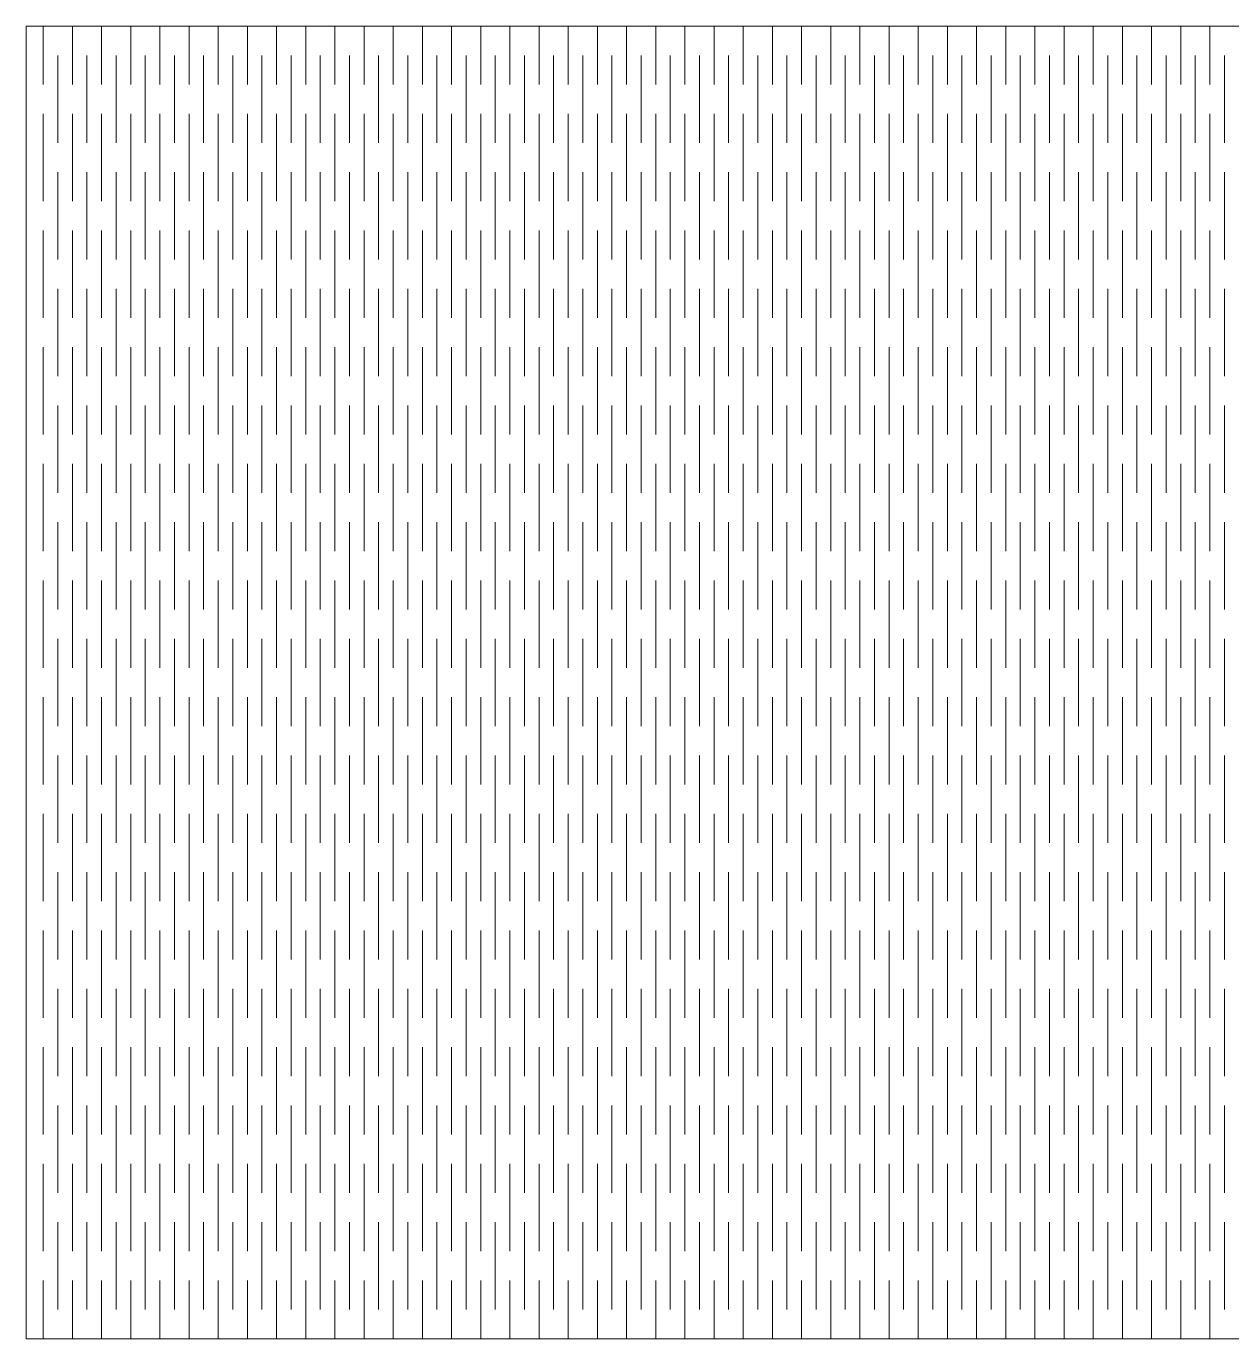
# Model space of a CAD drawing. Header units: millimetres. Extents: x 1 to 727, y 0 to 568.
# Drawn here: x 198.3 to 363.6, y 387.8 to 567.8 of the extents above; entities that cross this region are included whole.
import ezdxf

# ---------------------------------------------------------------- set-up
doc = ezdxf.new("R2010")
doc.units = ezdxf.units.MM

msp = doc.modelspace()

# ---------------------------------------------------------------- linework, layer by layer
at = {"color": 7, "linetype": 'Continuous', "lineweight": 18}
for p, q in [((198.31, 567.85), (726.96, 567.85)), ((198.31, 387.85), (198.31, 567.85)), ((200.63, 567.85), (200.63, 559.85)), ((204.63, 567.85), (204.63, 559.85)), ((208.63, 567.85), (208.63, 559.85)), ((212.63, 567.85), (212.63, 559.85)), ((216.63, 567.85), (216.63, 559.85)), ((220.63, 567.85), (220.63, 559.85)), ((224.63, 567.85), (224.63, 559.85)), ((228.63, 567.85), (228.63, 559.85)), ((232.63, 567.85), (232.63, 559.85)), ((236.63, 567.85), (236.63, 559.85)), ((240.63, 567.85), (240.63, 559.85)), ((244.63, 567.85), (244.63, 559.85)), ((248.63, 567.85), (248.63, 559.85)), ((252.63, 567.85), (252.63, 559.85)), ((256.63, 567.85), (256.63, 559.85)), ((260.63, 567.85), (260.63, 559.85)), ((264.63, 567.85), (264.63, 559.85)), ((268.63, 567.85), (268.63, 559.85)), ((272.63, 567.85), (272.63, 559.85)), ((276.63, 567.85), (276.63, 559.85)), ((280.63, 567.85), (280.63, 559.85)), ((284.63, 567.85), (284.63, 559.85)), ((288.63, 567.85), (288.63, 559.85)), ((292.63, 567.85), (292.63, 559.85)), ((296.63, 567.85), (296.63, 559.85)), ((300.63, 567.85), (300.63, 559.85)), ((304.63, 567.85), (304.63, 559.85)), ((308.63, 567.85), (308.63, 559.85)), ((312.63, 567.85), (312.63, 559.85)), ((316.63, 567.85), (316.63, 559.85)), ((320.63, 567.85), (320.63, 559.85)), ((324.63, 567.85), (324.63, 559.85)), ((328.63, 567.85), (328.63, 559.85)), ((332.63, 567.85), (332.63, 559.85)), ((336.63, 567.85), (336.63, 559.85)), ((340.63, 567.85), (340.63, 559.85)), ((344.63, 567.85), (344.63, 559.85)), ((348.63, 567.85), (348.63, 559.85)), ((352.63, 567.85), (352.63, 559.85)), ((356.63, 567.85), (356.63, 559.85)), ((360.63, 567.85), (360.63, 559.85)), ((202.63, 563.85), (202.63, 551.85)), ((206.63, 563.85), (206.63, 551.85)), ((210.63, 563.85), (210.63, 551.85)), ((214.63, 563.85), (214.63, 551.85)), ((218.63, 563.85), (218.63, 551.85)), ((222.63, 563.85), (222.63, 551.85)), ((226.63, 563.85), (226.63, 551.85)), ((230.63, 563.85), (230.63, 551.85)), ((234.63, 563.85), (234.63, 551.85)), ((238.63, 563.85), (238.63, 551.85)), ((242.63, 563.85), (242.63, 551.85)), ((246.63, 563.85), (246.63, 551.85)), ((250.63, 563.85), (250.63, 551.85)), ((254.63, 563.85), (254.63, 551.85)), ((258.63, 563.85), (258.63, 551.85)), ((262.63, 563.85), (262.63, 551.85)), ((266.63, 563.85), (266.63, 551.85)), ((270.63, 563.85), (270.63, 551.85)), ((274.63, 563.85), (274.63, 551.85)), ((278.63, 563.85), (278.63, 551.85)), ((282.63, 563.85), (282.63, 551.85)), ((286.63, 563.85), (286.63, 551.85)), ((290.63, 563.85), (290.63, 551.85)), ((294.63, 563.85), (294.63, 551.85)), ((298.63, 563.85), (298.63, 551.85)), ((302.63, 563.85), (302.63, 551.85)), ((306.63, 563.85), (306.63, 551.85)), ((310.63, 563.85), (310.63, 551.85)), ((314.63, 563.85), (314.63, 551.85)), ((318.63, 563.85), (318.63, 551.85)), ((322.63, 563.85), (322.63, 551.85)), ((326.63, 563.85), (326.63, 551.85)), ((330.63, 563.85), (330.63, 551.85)), ((334.63, 563.85), (334.63, 551.85)), ((338.63, 563.85), (338.63, 551.85)), ((342.63, 563.85), (342.63, 551.85)), ((346.63, 563.85), (346.63, 551.85)), ((350.63, 563.85), (350.63, 551.85)), ((354.63, 563.85), (354.63, 551.85)), ((358.63, 563.85), (358.63, 551.85)), ((362.63, 563.85), (362.63, 551.85)), ((200.63, 555.85), (200.63, 543.85)), ((204.63, 555.85), (204.63, 543.85)), ((208.63, 555.85), (208.63, 543.85)), ((212.63, 555.85), (212.63, 543.85)), ((216.63, 555.85), (216.63, 543.85)), ((220.63, 555.85), (220.63, 543.85)), ((224.63, 555.85), (224.63, 543.85)), ((228.63, 555.85), (228.63, 543.85)), ((232.63, 555.85), (232.63, 543.85)), ((236.63, 555.85), (236.63, 543.85)), ((240.63, 555.85), (240.63, 543.85)), ((244.63, 555.85), (244.63, 543.85)), ((248.63, 555.85), (248.63, 543.85)), ((252.63, 555.85), (252.63, 543.85)), ((256.63, 555.85), (256.63, 543.85)), ((260.63, 555.85), (260.63, 543.85)), ((264.63, 555.85), (264.63, 543.85)), ((268.63, 555.85), (268.63, 543.85)), ((272.63, 555.85), (272.63, 543.85)), ((276.63, 555.85), (276.63, 543.85)), ((280.63, 555.85), (280.63, 543.85)), ((284.63, 555.85), (284.63, 543.85)), ((288.63, 555.85), (288.63, 543.85)), ((292.63, 555.85), (292.63, 543.85)), ((296.63, 555.85), (296.63, 543.85)), ((300.63, 555.85), (300.63, 543.85)), ((304.63, 555.85), (304.63, 543.85)), ((308.63, 555.85), (308.63, 543.85)), ((312.63, 555.85), (312.63, 543.85)), ((316.63, 555.85), (316.63, 543.85)), ((320.63, 555.85), (320.63, 543.85)), ((324.63, 555.85), (324.63, 543.85)), ((328.63, 555.85), (328.63, 543.85)), ((332.63, 555.85), (332.63, 543.85)), ((336.63, 555.85), (336.63, 543.85)), ((340.63, 555.85), (340.63, 543.85)), ((344.63, 555.85), (344.63, 543.85)), ((348.63, 555.85), (348.63, 543.85)), ((352.63, 555.85), (352.63, 543.85)), ((356.63, 555.85), (356.63, 543.85)), ((360.63, 555.85), (360.63, 543.85)), ((202.63, 547.85), (202.63, 535.85)), ((206.63, 547.85), (206.63, 535.85)), ((210.63, 547.85), (210.63, 535.85)), ((214.63, 547.85), (214.63, 535.85)), ((218.63, 547.85), (218.63, 535.85)), ((222.63, 547.85), (222.63, 535.85)), ((226.63, 547.85), (226.63, 535.85)), ((230.63, 547.85), (230.63, 535.85)), ((234.63, 547.85), (234.63, 535.85)), ((238.63, 547.85), (238.63, 535.85)), ((242.63, 547.85), (242.63, 535.85)), ((246.63, 547.85), (246.63, 535.85)), ((250.63, 547.85), (250.63, 535.85)), ((254.63, 547.85), (254.63, 535.85)), ((258.63, 547.85), (258.63, 535.85)), ((262.63, 547.85), (262.63, 535.85)), ((266.63, 547.85), (266.63, 535.85)), ((270.63, 547.85), (270.63, 535.85)), ((274.63, 547.85), (274.63, 535.85)), ((278.63, 547.85), (278.63, 535.85)), ((282.63, 547.85), (282.63, 535.85)), ((286.63, 547.85), (286.63, 535.85)), ((290.63, 547.85), (290.63, 535.85)), ((294.63, 547.85), (294.63, 535.85)), ((298.63, 547.85), (298.63, 535.85)), ((302.63, 547.85), (302.63, 535.85)), ((306.63, 547.85), (306.63, 535.85)), ((310.63, 547.85), (310.63, 535.85)), ((314.63, 547.85), (314.63, 535.85)), ((318.63, 547.85), (318.63, 535.85)), ((322.63, 547.85), (322.63, 535.85)), ((326.63, 547.85), (326.63, 535.85)), ((330.63, 547.85), (330.63, 535.85)), ((334.63, 547.85), (334.63, 535.85)), ((338.63, 547.85), (338.63, 535.85)), ((342.63, 547.85), (342.63, 535.85)), ((346.63, 547.85), (346.63, 535.85)), ((350.63, 547.85), (350.63, 535.85)), ((354.63, 547.85), (354.63, 535.85)), ((358.63, 547.85), (358.63, 535.85)), ((362.63, 547.85), (362.63, 535.85)), ((200.63, 539.85), (200.63, 527.85)), ((204.63, 539.85), (204.63, 527.85)), ((208.63, 539.85), (208.63, 527.85)), ((212.63, 539.85), (212.63, 527.85)), ((216.63, 539.85), (216.63, 527.85)), ((220.63, 539.85), (220.63, 527.85)), ((224.63, 539.85), (224.63, 527.85)), ((228.63, 539.85), (228.63, 527.85)), ((232.63, 539.85), (232.63, 527.85)), ((236.63, 539.85), (236.63, 527.85)), ((240.63, 539.85), (240.63, 527.85)), ((244.63, 539.85), (244.63, 527.85)), ((248.63, 539.85), (248.63, 527.85)), ((252.63, 539.85), (252.63, 527.85)), ((256.63, 539.85), (256.63, 527.85)), ((260.63, 539.85), (260.63, 527.85)), ((264.63, 539.85), (264.63, 527.85)), ((268.63, 539.85), (268.63, 527.85)), ((272.63, 539.85), (272.63, 527.85)), ((276.63, 539.85), (276.63, 527.85)), ((280.63, 539.85), (280.63, 527.85)), ((284.63, 539.85), (284.63, 527.85)), ((288.63, 539.85), (288.63, 527.85)), ((292.63, 539.85), (292.63, 527.85)), ((296.63, 539.85), (296.63, 527.85)), ((300.63, 539.85), (300.63, 527.85)), ((304.63, 539.85), (304.63, 527.85)), ((308.63, 539.85), (308.63, 527.85)), ((312.63, 539.85), (312.63, 527.85)), ((316.63, 539.85), (316.63, 527.85)), ((320.63, 539.85), (320.63, 527.85)), ((324.63, 539.85), (324.63, 527.85)), ((328.63, 539.85), (328.63, 527.85)), ((332.63, 539.85), (332.63, 527.85)), ((336.63, 539.85), (336.63, 527.85)), ((340.63, 539.85), (340.63, 527.85)), ((344.63, 539.85), (344.63, 527.85)), ((348.63, 539.85), (348.63, 527.85)), ((352.63, 539.85), (352.63, 527.85)), ((356.63, 539.85), (356.63, 527.85)), ((360.63, 539.85), (360.63, 527.85)), ((202.63, 531.85), (202.63, 519.85)), ((206.63, 531.85), (206.63, 519.85)), ((210.63, 531.85), (210.63, 519.85)), ((214.63, 531.85), (214.63, 519.85)), ((218.63, 531.85), (218.63, 519.85)), ((222.63, 531.85), (222.63, 519.85)), ((226.63, 531.85), (226.63, 519.85)), ((230.63, 531.85), (230.63, 519.85)), ((234.63, 531.85), (234.63, 519.85)), ((238.63, 531.85), (238.63, 519.85)), ((242.63, 531.85), (242.63, 519.85)), ((246.63, 531.85), (246.63, 519.85)), ((250.63, 531.85), (250.63, 519.85)), ((254.63, 531.85), (254.63, 519.85)), ((258.63, 531.85), (258.63, 519.85)), ((262.63, 531.85), (262.63, 519.85)), ((266.63, 531.85), (266.63, 519.85)), ((270.63, 531.85), (270.63, 519.85)), ((274.63, 531.85), (274.63, 519.85)), ((278.63, 531.85), (278.63, 519.85)), ((282.63, 531.85), (282.63, 519.85)), ((286.63, 531.85), (286.63, 519.85)), ((290.63, 531.85), (290.63, 519.85)), ((294.63, 531.85), (294.63, 519.85)), ((298.63, 531.85), (298.63, 519.85)), ((302.63, 531.85), (302.63, 519.85)), ((306.63, 531.85), (306.63, 519.85)), ((310.63, 531.85), (310.63, 519.85)), ((314.63, 531.85), (314.63, 519.85)), ((318.63, 531.85), (318.63, 519.85)), ((322.63, 531.85), (322.63, 519.85)), ((326.63, 531.85), (326.63, 519.85)), ((330.63, 531.85), (330.63, 519.85)), ((334.63, 531.85), (334.63, 519.85)), ((338.63, 531.85), (338.63, 519.85)), ((342.63, 531.85), (342.63, 519.85)), ((346.63, 531.85), (346.63, 519.85)), ((350.63, 531.85), (350.63, 519.85)), ((354.63, 531.85), (354.63, 519.85)), ((358.63, 531.85), (358.63, 519.85)), ((362.63, 531.85), (362.63, 519.85)), ((200.63, 523.85), (200.63, 511.85)), ((204.63, 523.85), (204.63, 511.85)), ((208.63, 523.85), (208.63, 511.85)), ((212.63, 523.85), (212.63, 511.85)), ((216.63, 523.85), (216.63, 511.85)), ((220.63, 523.85), (220.63, 511.85)), ((224.63, 523.85), (224.63, 511.85)), ((228.63, 523.85), (228.63, 511.85)), ((232.63, 523.85), (232.63, 511.85)), ((236.63, 523.85), (236.63, 511.85)), ((240.63, 523.85), (240.63, 511.85)), ((244.63, 523.85), (244.63, 511.85)), ((248.63, 523.85), (248.63, 511.85)), ((252.63, 523.85), (252.63, 511.85)), ((256.63, 523.85), (256.63, 511.85)), ((260.63, 523.85), (260.63, 511.85)), ((264.63, 523.85), (264.63, 511.85)), ((268.63, 523.85), (268.63, 511.85)), ((272.63, 523.85), (272.63, 511.85)), ((276.63, 523.85), (276.63, 511.85)), ((280.63, 523.85), (280.63, 511.85)), ((284.63, 523.85), (284.63, 511.85)), ((288.63, 523.85), (288.63, 511.85)), ((292.63, 523.85), (292.63, 511.85)), ((296.63, 523.85), (296.63, 511.85)), ((300.63, 523.85), (300.63, 511.85)), ((304.63, 523.85), (304.63, 511.85)), ((308.63, 523.85), (308.63, 511.85)), ((312.63, 523.85), (312.63, 511.85)), ((316.63, 523.85), (316.63, 511.85)), ((320.63, 523.85), (320.63, 511.85)), ((324.63, 523.85), (324.63, 511.85)), ((328.63, 523.85), (328.63, 511.85)), ((332.63, 523.85), (332.63, 511.85)), ((336.63, 523.85), (336.63, 511.85)), ((340.63, 523.85), (340.63, 511.85)), ((344.63, 523.85), (344.63, 511.85)), ((348.63, 523.85), (348.63, 511.85)), ((352.63, 523.85), (352.63, 511.85)), ((356.63, 523.85), (356.63, 511.85)), ((360.63, 523.85), (360.63, 511.85)), ((202.63, 515.85), (202.63, 503.85)), ((206.63, 515.85), (206.63, 503.85)), ((210.63, 515.85), (210.63, 503.85)), ((214.63, 515.85), (214.63, 503.85)), ((218.63, 515.85), (218.63, 503.85)), ((222.63, 515.85), (222.63, 503.85)), ((226.63, 515.85), (226.63, 503.85)), ((230.63, 515.85), (230.63, 503.85)), ((234.63, 515.85), (234.63, 503.85)), ((238.63, 515.85), (238.63, 503.85)), ((242.63, 515.85), (242.63, 503.85)), ((246.63, 515.85), (246.63, 503.85)), ((250.63, 515.85), (250.63, 503.85)), ((254.63, 515.85), (254.63, 503.85)), ((258.63, 515.85), (258.63, 503.85)), ((262.63, 515.85), (262.63, 503.85)), ((266.63, 515.85), (266.63, 503.85)), ((270.63, 515.85), (270.63, 503.85)), ((274.63, 515.85), (274.63, 503.85)), ((278.63, 515.85), (278.63, 503.85)), ((282.63, 515.85), (282.63, 503.85)), ((286.63, 515.85), (286.63, 503.85)), ((290.63, 515.85), (290.63, 503.85)), ((294.63, 515.85), (294.63, 503.85)), ((298.63, 515.85), (298.63, 503.85)), ((302.63, 515.85), (302.63, 503.85)), ((306.63, 515.85), (306.63, 503.85)), ((310.63, 515.85), (310.63, 503.85)), ((314.63, 515.85), (314.63, 503.85)), ((318.63, 515.85), (318.63, 503.85)), ((322.63, 515.85), (322.63, 503.85)), ((326.63, 515.85), (326.63, 503.85)), ((330.63, 515.85), (330.63, 503.85)), ((334.63, 515.85), (334.63, 503.85)), ((338.63, 515.85), (338.63, 503.85)), ((342.63, 515.85), (342.63, 503.85)), ((346.63, 515.85), (346.63, 503.85)), ((350.63, 515.85), (350.63, 503.85)), ((354.63, 515.85), (354.63, 503.85)), ((358.63, 515.85), (358.63, 503.85)), ((362.63, 515.85), (362.63, 503.85)), ((200.63, 507.85), (200.63, 495.85)), ((204.63, 507.85), (204.63, 495.85)), ((208.63, 507.85), (208.63, 495.85)), ((212.63, 507.85), (212.63, 495.85)), ((216.63, 507.85), (216.63, 495.85)), ((220.63, 507.85), (220.63, 495.85)), ((224.63, 507.85), (224.63, 495.85)), ((228.63, 507.85), (228.63, 495.85)), ((232.63, 507.85), (232.63, 495.85)), ((236.63, 507.85), (236.63, 495.85)), ((240.63, 507.85), (240.63, 495.85)), ((244.63, 507.85), (244.63, 495.85)), ((248.63, 507.85), (248.63, 495.85)), ((252.63, 507.85), (252.63, 495.85)), ((256.63, 507.85), (256.63, 495.85)), ((260.63, 507.85), (260.63, 495.85)), ((264.63, 507.85), (264.63, 495.85)), ((268.63, 507.85), (268.63, 495.85)), ((272.63, 507.85), (272.63, 495.85)), ((276.63, 507.85), (276.63, 495.85)), ((280.63, 507.85), (280.63, 495.85)), ((284.63, 507.85), (284.63, 495.85)), ((288.63, 507.85), (288.63, 495.85)), ((292.63, 507.85), (292.63, 495.85)), ((296.63, 507.85), (296.63, 495.85)), ((300.63, 507.85), (300.63, 495.85)), ((304.63, 507.85), (304.63, 495.85)), ((308.63, 507.85), (308.63, 495.85)), ((312.63, 507.85), (312.63, 495.85)), ((316.63, 507.85), (316.63, 495.85)), ((320.63, 507.85), (320.63, 495.85)), ((324.63, 507.85), (324.63, 495.85)), ((328.63, 507.85), (328.63, 495.85)), ((332.63, 507.85), (332.63, 495.85)), ((336.63, 507.85), (336.63, 495.85)), ((340.63, 507.85), (340.63, 495.85)), ((344.63, 507.85), (344.63, 495.85)), ((348.63, 507.85), (348.63, 495.85)), ((352.63, 507.85), (352.63, 495.85)), ((356.63, 507.85), (356.63, 495.85)), ((360.63, 507.85), (360.63, 495.85)), ((202.63, 499.85), (202.63, 487.85)), ((206.63, 499.85), (206.63, 487.85)), ((210.63, 499.85), (210.63, 487.85)), ((214.63, 499.85), (214.63, 487.85)), ((218.63, 499.85), (218.63, 487.85)), ((222.63, 499.85), (222.63, 487.85)), ((226.63, 499.85), (226.63, 487.85)), ((230.63, 499.85), (230.63, 487.85)), ((234.63, 499.85), (234.63, 487.85)), ((238.63, 499.85), (238.63, 487.85)), ((242.63, 499.85), (242.63, 487.85)), ((246.63, 499.85), (246.63, 487.85)), ((250.63, 499.85), (250.63, 487.85)), ((254.63, 499.85), (254.63, 487.85)), ((258.63, 499.85), (258.63, 487.85)), ((262.63, 499.85), (262.63, 487.85)), ((266.63, 499.85), (266.63, 487.85)), ((270.63, 499.85), (270.63, 487.85)), ((274.63, 499.85), (274.63, 487.85)), ((278.63, 499.85), (278.63, 487.85)), ((282.63, 499.85), (282.63, 487.85)), ((286.63, 499.85), (286.63, 487.85)), ((290.63, 499.85), (290.63, 487.85)), ((294.63, 499.85), (294.63, 487.85)), ((298.63, 499.85), (298.63, 487.85)), ((302.63, 499.85), (302.63, 487.85)), ((306.63, 499.85), (306.63, 487.85)), ((310.63, 499.85), (310.63, 487.85)), ((314.63, 499.85), (314.63, 487.85)), ((318.63, 499.85), (318.63, 487.85)), ((322.63, 499.85), (322.63, 487.85)), ((326.63, 499.85), (326.63, 487.85)), ((330.63, 499.85), (330.63, 487.85)), ((334.63, 499.85), (334.63, 487.85)), ((338.63, 499.85), (338.63, 487.85)), ((342.63, 499.85), (342.63, 487.85)), ((346.63, 499.85), (346.63, 487.85)), ((350.63, 499.85), (350.63, 487.85)), ((354.63, 499.85), (354.63, 487.85)), ((358.63, 499.85), (358.63, 487.85)), ((362.63, 499.85), (362.63, 487.85)), ((200.63, 491.85), (200.63, 479.85)), ((204.63, 491.85), (204.63, 479.85)), ((208.63, 491.85), (208.63, 479.85)), ((212.63, 491.85), (212.63, 479.85)), ((216.63, 491.85), (216.63, 479.85)), ((220.63, 491.85), (220.63, 479.85)), ((224.63, 491.85), (224.63, 479.85)), ((228.63, 491.85), (228.63, 479.85)), ((232.63, 491.85), (232.63, 479.85)), ((236.63, 491.85), (236.63, 479.85)), ((240.63, 491.85), (240.63, 479.85)), ((244.63, 491.85), (244.63, 479.85)), ((248.63, 491.85), (248.63, 479.85)), ((252.63, 491.85), (252.63, 479.85)), ((256.63, 491.85), (256.63, 479.85)), ((260.63, 491.85), (260.63, 479.85)), ((264.63, 491.85), (264.63, 479.85)), ((268.63, 491.85), (268.63, 479.85)), ((272.63, 491.85), (272.63, 479.85)), ((276.63, 491.85), (276.63, 479.85)), ((280.63, 491.85), (280.63, 479.85)), ((284.63, 491.85), (284.63, 479.85)), ((288.63, 491.85), (288.63, 479.85)), ((292.63, 491.85), (292.63, 479.85)), ((296.63, 491.85), (296.63, 479.85)), ((300.63, 491.85), (300.63, 479.85)), ((304.63, 491.85), (304.63, 479.85)), ((308.63, 491.85), (308.63, 479.85)), ((312.63, 491.85), (312.63, 479.85)), ((316.63, 491.85), (316.63, 479.85)), ((320.63, 491.85), (320.63, 479.85)), ((324.63, 491.85), (324.63, 479.85)), ((328.63, 491.85), (328.63, 479.85)), ((332.63, 491.85), (332.63, 479.85)), ((336.63, 491.85), (336.63, 479.85)), ((340.63, 491.85), (340.63, 479.85)), ((344.63, 491.85), (344.63, 479.85)), ((348.63, 491.85), (348.63, 479.85)), ((352.63, 491.85), (352.63, 479.85)), ((356.63, 491.85), (356.63, 479.85)), ((360.63, 491.85), (360.63, 479.85)), ((202.63, 483.85), (202.63, 471.85)), ((206.63, 483.85), (206.63, 471.85)), ((210.63, 483.85), (210.63, 471.85)), ((214.63, 483.85), (214.63, 471.85)), ((218.63, 483.85), (218.63, 471.85)), ((222.63, 483.85), (222.63, 471.85)), ((226.63, 483.85), (226.63, 471.85)), ((230.63, 483.85), (230.63, 471.85)), ((234.63, 483.85), (234.63, 471.85)), ((238.63, 483.85), (238.63, 471.85)), ((242.63, 483.85), (242.63, 471.85)), ((246.63, 483.85), (246.63, 471.85)), ((250.63, 483.85), (250.63, 471.85)), ((254.63, 483.85), (254.63, 471.85)), ((258.63, 483.85), (258.63, 471.85)), ((262.63, 483.85), (262.63, 471.85)), ((266.63, 483.85), (266.63, 471.85)), ((270.63, 483.85), (270.63, 471.85)), ((274.63, 483.85), (274.63, 471.85)), ((278.63, 483.85), (278.63, 471.85)), ((282.63, 483.85), (282.63, 471.85)), ((286.63, 483.85), (286.63, 471.85)), ((290.63, 483.85), (290.63, 471.85)), ((294.63, 483.85), (294.63, 471.85)), ((298.63, 483.85), (298.63, 471.85)), ((302.63, 483.85), (302.63, 471.85)), ((306.63, 483.85), (306.63, 471.85)), ((310.63, 483.85), (310.63, 471.85)), ((314.63, 483.85), (314.63, 471.85)), ((318.63, 483.85), (318.63, 471.85)), ((322.63, 483.85), (322.63, 471.85)), ((326.63, 483.85), (326.63, 471.85)), ((330.63, 483.85), (330.63, 471.85)), ((334.63, 483.85), (334.63, 471.85)), ((338.63, 483.85), (338.63, 471.85)), ((342.63, 483.85), (342.63, 471.85)), ((346.63, 483.85), (346.63, 471.85)), ((350.63, 483.85), (350.63, 471.85)), ((354.63, 483.85), (354.63, 471.85)), ((358.63, 483.85), (358.63, 471.85)), ((362.63, 483.85), (362.63, 471.85)), ((200.63, 475.85), (200.63, 463.85)), ((204.63, 475.85), (204.63, 463.85)), ((208.63, 475.85), (208.63, 463.85)), ((212.63, 475.85), (212.63, 463.85)), ((216.63, 475.85), (216.63, 463.85)), ((220.63, 475.85), (220.63, 463.85)), ((224.63, 475.85), (224.63, 463.85)), ((228.63, 475.85), (228.63, 463.85)), ((232.63, 475.85), (232.63, 463.85)), ((236.63, 475.85), (236.63, 463.85)), ((240.63, 475.85), (240.63, 463.85)), ((244.63, 475.85), (244.63, 463.85)), ((248.63, 475.85), (248.63, 463.85)), ((252.63, 475.85), (252.63, 463.85)), ((256.63, 475.85), (256.63, 463.85)), ((260.63, 475.85), (260.63, 463.85)), ((264.63, 475.85), (264.63, 463.85)), ((268.63, 475.85), (268.63, 463.85)), ((272.63, 475.85), (272.63, 463.85)), ((276.63, 475.85), (276.63, 463.85)), ((280.63, 475.85), (280.63, 463.85)), ((284.63, 475.85), (284.63, 463.85)), ((288.63, 475.85), (288.63, 463.85)), ((292.63, 475.85), (292.63, 463.85)), ((296.63, 475.85), (296.63, 463.85)), ((300.63, 475.85), (300.63, 463.85)), ((304.63, 475.85), (304.63, 463.85)), ((308.63, 475.85), (308.63, 463.85)), ((312.63, 475.85), (312.63, 463.85)), ((316.63, 475.85), (316.63, 463.85)), ((320.63, 475.85), (320.63, 463.85)), ((324.63, 475.85), (324.63, 463.85)), ((328.63, 475.85), (328.63, 463.85)), ((332.63, 475.85), (332.63, 463.85)), ((336.63, 475.85), (336.63, 463.85)), ((340.63, 475.85), (340.63, 463.85)), ((344.63, 475.85), (344.63, 463.85)), ((348.63, 475.85), (348.63, 463.85)), ((352.63, 475.85), (352.63, 463.85)), ((356.63, 475.85), (356.63, 463.85)), ((360.63, 475.85), (360.63, 463.85)), ((202.63, 455.85), (202.63, 467.85)), ((206.63, 455.85), (206.63, 467.85)), ((210.63, 455.85), (210.63, 467.85)), ((214.63, 455.85), (214.63, 467.85)), ((218.63, 455.85), (218.63, 467.85)), ((222.63, 455.85), (222.63, 467.85)), ((226.63, 455.85), (226.63, 467.85)), ((230.63, 455.85), (230.63, 467.85)), ((234.63, 455.85), (234.63, 467.85)), ((238.63, 455.85), (238.63, 467.85)), ((242.63, 455.85), (242.63, 467.85)), ((246.63, 455.85), (246.63, 467.85)), ((250.63, 455.85), (250.63, 467.85)), ((254.63, 455.85), (254.63, 467.85)), ((258.63, 455.85), (258.63, 467.85)), ((262.63, 455.85), (262.63, 467.85)), ((266.63, 455.85), (266.63, 467.85)), ((270.63, 455.85), (270.63, 467.85)), ((274.63, 455.85), (274.63, 467.85)), ((278.63, 455.85), (278.63, 467.85)), ((282.63, 455.85), (282.63, 467.85)), ((286.63, 455.85), (286.63, 467.85)), ((290.63, 455.85), (290.63, 467.85)), ((294.63, 455.85), (294.63, 467.85)), ((298.63, 455.85), (298.63, 467.85)), ((302.63, 455.85), (302.63, 467.85)), ((306.63, 455.85), (306.63, 467.85)), ((310.63, 455.85), (310.63, 467.85)), ((314.63, 455.85), (314.63, 467.85)), ((318.63, 455.85), (318.63, 467.85)), ((322.63, 455.85), (322.63, 467.85)), ((326.63, 455.85), (326.63, 467.85)), ((330.63, 455.85), (330.63, 467.85)), ((334.63, 455.85), (334.63, 467.85)), ((338.63, 455.85), (338.63, 467.85)), ((342.63, 455.85), (342.63, 467.85)), ((346.63, 455.85), (346.63, 467.85)), ((350.63, 455.85), (350.63, 467.85)), ((354.63, 455.85), (354.63, 467.85)), ((358.63, 455.85), (358.63, 467.85)), ((362.63, 455.85), (362.63, 467.85)), ((200.63, 459.85), (200.63, 447.85)), ((204.63, 459.85), (204.63, 447.85)), ((208.63, 459.85), (208.63, 447.85)), ((212.63, 459.85), (212.63, 447.85)), ((216.63, 459.85), (216.63, 447.85)), ((220.63, 459.85), (220.63, 447.85)), ((224.63, 459.85), (224.63, 447.85)), ((228.63, 459.85), (228.63, 447.85)), ((232.63, 459.85), (232.63, 447.85)), ((236.63, 459.85), (236.63, 447.85)), ((240.63, 459.85), (240.63, 447.85)), ((244.63, 459.85), (244.63, 447.85)), ((248.63, 459.85), (248.63, 447.85)), ((252.63, 459.85), (252.63, 447.85)), ((256.63, 459.85), (256.63, 447.85)), ((260.63, 459.85), (260.63, 447.85)), ((264.63, 459.85), (264.63, 447.85)), ((268.63, 459.85), (268.63, 447.85)), ((272.63, 459.85), (272.63, 447.85)), ((276.63, 459.85), (276.63, 447.85)), ((280.63, 459.85), (280.63, 447.85)), ((284.63, 459.85), (284.63, 447.85)), ((288.63, 459.85), (288.63, 447.85)), ((292.63, 459.85), (292.63, 447.85)), ((296.63, 459.85), (296.63, 447.85)), ((300.63, 459.85), (300.63, 447.85)), ((304.63, 459.85), (304.63, 447.85)), ((308.63, 459.85), (308.63, 447.85)), ((312.63, 459.85), (312.63, 447.85)), ((316.63, 459.85), (316.63, 447.85)), ((320.63, 459.85), (320.63, 447.85)), ((324.63, 459.85), (324.63, 447.85)), ((328.63, 459.85), (328.63, 447.85)), ((332.63, 459.85), (332.63, 447.85)), ((336.63, 459.85), (336.63, 447.85)), ((340.63, 459.85), (340.63, 447.85)), ((344.63, 459.85), (344.63, 447.85)), ((348.63, 459.85), (348.63, 447.85)), ((352.63, 459.85), (352.63, 447.85)), ((356.63, 459.85), (356.63, 447.85)), ((360.63, 459.85), (360.63, 447.85)), ((202.63, 439.85), (202.63, 451.85)), ((206.63, 439.85), (206.63, 451.85)), ((210.63, 439.85), (210.63, 451.85)), ((214.63, 439.85), (214.63, 451.85)), ((218.63, 439.85), (218.63, 451.85)), ((222.63, 439.85), (222.63, 451.85)), ((226.63, 439.85), (226.63, 451.85)), ((230.63, 439.85), (230.63, 451.85)), ((234.63, 439.85), (234.63, 451.85)), ((238.63, 439.85), (238.63, 451.85)), ((242.63, 439.85), (242.63, 451.85)), ((246.63, 439.85), (246.63, 451.85)), ((250.63, 439.85), (250.63, 451.85)), ((254.63, 439.85), (254.63, 451.85)), ((258.63, 439.85), (258.63, 451.85)), ((262.63, 439.85), (262.63, 451.85)), ((266.63, 439.85), (266.63, 451.85)), ((270.63, 439.85), (270.63, 451.85)), ((274.63, 439.85), (274.63, 451.85)), ((278.63, 439.85), (278.63, 451.85)), ((282.63, 439.85), (282.63, 451.85)), ((286.63, 439.85), (286.63, 451.85)), ((290.63, 439.85), (290.63, 451.85)), ((294.63, 439.85), (294.63, 451.85)), ((298.63, 439.85), (298.63, 451.85)), ((302.63, 439.85), (302.63, 451.85)), ((306.63, 439.85), (306.63, 451.85)), ((310.63, 439.85), (310.63, 451.85)), ((314.63, 439.85), (314.63, 451.85)), ((318.63, 439.85), (318.63, 451.85)), ((322.63, 439.85), (322.63, 451.85)), ((326.63, 439.85), (326.63, 451.85)), ((330.63, 439.85), (330.63, 451.85)), ((334.63, 439.85), (334.63, 451.85)), ((338.63, 439.85), (338.63, 451.85)), ((342.63, 439.85), (342.63, 451.85)), ((346.63, 439.85), (346.63, 451.85)), ((350.63, 439.85), (350.63, 451.85)), ((354.63, 439.85), (354.63, 451.85)), ((358.63, 439.85), (358.63, 451.85)), ((362.63, 439.85), (362.63, 451.85)), ((200.63, 443.85), (200.63, 431.85)), ((204.63, 443.85), (204.63, 431.85)), ((208.63, 443.85), (208.63, 431.85)), ((212.63, 443.85), (212.63, 431.85)), ((216.63, 443.85), (216.63, 431.85)), ((220.63, 443.85), (220.63, 431.85)), ((224.63, 443.85), (224.63, 431.85)), ((228.63, 443.85), (228.63, 431.85)), ((232.63, 443.85), (232.63, 431.85)), ((236.63, 443.85), (236.63, 431.85)), ((240.63, 443.85), (240.63, 431.85)), ((244.63, 443.85), (244.63, 431.85)), ((248.63, 443.85), (248.63, 431.85)), ((252.63, 443.85), (252.63, 431.85)), ((256.63, 443.85), (256.63, 431.85)), ((260.63, 443.85), (260.63, 431.85)), ((264.63, 443.85), (264.63, 431.85)), ((268.63, 443.85), (268.63, 431.85)), ((272.63, 443.85), (272.63, 431.85)), ((276.63, 443.85), (276.63, 431.85)), ((280.63, 443.85), (280.63, 431.85)), ((284.63, 443.85), (284.63, 431.85)), ((288.63, 443.85), (288.63, 431.85)), ((292.63, 443.85), (292.63, 431.85)), ((296.63, 443.85), (296.63, 431.85)), ((300.63, 443.85), (300.63, 431.85)), ((304.63, 443.85), (304.63, 431.85)), ((308.63, 443.85), (308.63, 431.85)), ((312.63, 443.85), (312.63, 431.85)), ((316.63, 443.85), (316.63, 431.85)), ((320.63, 443.85), (320.63, 431.85)), ((324.63, 443.85), (324.63, 431.85)), ((328.63, 443.85), (328.63, 431.85)), ((332.63, 443.85), (332.63, 431.85)), ((336.63, 443.85), (336.63, 431.85)), ((340.63, 443.85), (340.63, 431.85)), ((344.63, 443.85), (344.63, 431.85)), ((348.63, 443.85), (348.63, 431.85)), ((352.63, 443.85), (352.63, 431.85)), ((356.63, 443.85), (356.63, 431.85)), ((360.63, 443.85), (360.63, 431.85)), ((202.63, 423.85), (202.63, 435.85)), ((206.63, 423.85), (206.63, 435.85)), ((210.63, 423.85), (210.63, 435.85)), ((214.63, 423.85), (214.63, 435.85)), ((218.63, 423.85), (218.63, 435.85)), ((222.63, 423.85), (222.63, 435.85)), ((226.63, 423.85), (226.63, 435.85)), ((230.63, 423.85), (230.63, 435.85)), ((234.63, 423.85), (234.63, 435.85)), ((238.63, 423.85), (238.63, 435.85)), ((242.63, 423.85), (242.63, 435.85)), ((246.63, 423.85), (246.63, 435.85)), ((250.63, 423.85), (250.63, 435.85)), ((254.63, 423.85), (254.63, 435.85)), ((258.63, 423.85), (258.63, 435.85)), ((262.63, 423.85), (262.63, 435.85)), ((266.63, 423.85), (266.63, 435.85)), ((270.63, 423.85), (270.63, 435.85)), ((274.63, 423.85), (274.63, 435.85)), ((278.63, 423.85), (278.63, 435.85)), ((282.63, 423.85), (282.63, 435.85)), ((286.63, 423.85), (286.63, 435.85)), ((290.63, 423.85), (290.63, 435.85)), ((294.63, 423.85), (294.63, 435.85)), ((298.63, 423.85), (298.63, 435.85)), ((302.63, 423.85), (302.63, 435.85)), ((306.63, 423.85), (306.63, 435.85)), ((310.63, 423.85), (310.63, 435.85)), ((314.63, 423.85), (314.63, 435.85)), ((318.63, 423.85), (318.63, 435.85)), ((322.63, 423.85), (322.63, 435.85)), ((326.63, 423.85), (326.63, 435.85)), ((330.63, 423.85), (330.63, 435.85)), ((334.63, 423.85), (334.63, 435.85)), ((338.63, 423.85), (338.63, 435.85)), ((342.63, 423.85), (342.63, 435.85)), ((346.63, 423.85), (346.63, 435.85)), ((350.63, 423.85), (350.63, 435.85)), ((354.63, 423.85), (354.63, 435.85)), ((358.63, 423.85), (358.63, 435.85)), ((362.63, 423.85), (362.63, 435.85)), ((200.63, 427.85), (200.63, 415.85)), ((204.63, 427.85), (204.63, 415.85)), ((208.63, 427.85), (208.63, 415.85)), ((212.63, 427.85), (212.63, 415.85)), ((216.63, 427.85), (216.63, 415.85)), ((220.63, 427.85), (220.63, 415.85)), ((224.63, 427.85), (224.63, 415.85)), ((228.63, 427.85), (228.63, 415.85)), ((232.63, 427.85), (232.63, 415.85)), ((236.63, 427.85), (236.63, 415.85)), ((240.63, 427.85), (240.63, 415.85)), ((244.63, 427.85), (244.63, 415.85)), ((248.63, 427.85), (248.63, 415.85)), ((252.63, 427.85), (252.63, 415.85)), ((256.63, 427.85), (256.63, 415.85)), ((260.63, 427.85), (260.63, 415.85)), ((264.63, 427.85), (264.63, 415.85)), ((268.63, 427.85), (268.63, 415.85)), ((272.63, 427.85), (272.63, 415.85)), ((276.63, 427.85), (276.63, 415.85)), ((280.63, 427.85), (280.63, 415.85)), ((284.63, 427.85), (284.63, 415.85)), ((288.63, 427.85), (288.63, 415.85)), ((292.63, 427.85), (292.63, 415.85)), ((296.63, 427.85), (296.63, 415.85)), ((300.63, 427.85), (300.63, 415.85)), ((304.63, 427.85), (304.63, 415.85)), ((308.63, 427.85), (308.63, 415.85)), ((312.63, 427.85), (312.63, 415.85)), ((316.63, 427.85), (316.63, 415.85)), ((320.63, 427.85), (320.63, 415.85)), ((324.63, 427.85), (324.63, 415.85)), ((328.63, 427.85), (328.63, 415.85)), ((332.63, 427.85), (332.63, 415.85)), ((336.63, 427.85), (336.63, 415.85)), ((340.63, 427.85), (340.63, 415.85)), ((344.63, 427.85), (344.63, 415.85)), ((348.63, 427.85), (348.63, 415.85)), ((352.63, 427.85), (352.63, 415.85)), ((356.63, 427.85), (356.63, 415.85)), ((360.63, 427.85), (360.63, 415.85)), ((202.63, 407.85), (202.63, 419.85)), ((206.63, 407.85), (206.63, 419.85)), ((210.63, 407.85), (210.63, 419.85)), ((214.63, 407.85), (214.63, 419.85)), ((218.63, 407.85), (218.63, 419.85)), ((222.63, 407.85), (222.63, 419.85)), ((226.63, 407.85), (226.63, 419.85)), ((230.63, 407.85), (230.63, 419.85)), ((234.63, 407.85), (234.63, 419.85)), ((238.63, 407.85), (238.63, 419.85)), ((242.63, 407.85), (242.63, 419.85)), ((246.63, 407.85), (246.63, 419.85)), ((250.63, 407.85), (250.63, 419.85)), ((254.63, 407.85), (254.63, 419.85)), ((258.63, 407.85), (258.63, 419.85)), ((262.63, 407.85), (262.63, 419.85)), ((266.63, 407.85), (266.63, 419.85)), ((270.63, 407.85), (270.63, 419.85)), ((274.63, 407.85), (274.63, 419.85)), ((278.63, 407.85), (278.63, 419.85)), ((282.63, 407.85), (282.63, 419.85)), ((286.63, 407.85), (286.63, 419.85)), ((290.63, 407.85), (290.63, 419.85)), ((294.63, 407.85), (294.63, 419.85)), ((298.63, 407.85), (298.63, 419.85)), ((302.63, 407.85), (302.63, 419.85)), ((306.63, 407.85), (306.63, 419.85)), ((310.63, 407.85), (310.63, 419.85)), ((314.63, 407.85), (314.63, 419.85)), ((318.63, 407.85), (318.63, 419.85)), ((322.63, 407.85), (322.63, 419.85)), ((326.63, 407.85), (326.63, 419.85)), ((330.63, 407.85), (330.63, 419.85)), ((334.63, 407.85), (334.63, 419.85)), ((338.63, 407.85), (338.63, 419.85)), ((342.63, 407.85), (342.63, 419.85)), ((346.63, 407.85), (346.63, 419.85)), ((350.63, 407.85), (350.63, 419.85)), ((354.63, 407.85), (354.63, 419.85)), ((358.63, 407.85), (358.63, 419.85)), ((362.63, 407.85), (362.63, 419.85)), ((200.63, 411.85), (200.63, 399.85)), ((204.63, 411.85), (204.63, 399.85)), ((208.63, 411.85), (208.63, 399.85)), ((212.63, 411.85), (212.63, 399.85)), ((216.63, 411.85), (216.63, 399.85)), ((220.63, 411.85), (220.63, 399.85)), ((224.63, 411.85), (224.63, 399.85)), ((228.63, 411.85), (228.63, 399.85)), ((232.63, 411.85), (232.63, 399.85)), ((236.63, 411.85), (236.63, 399.85)), ((240.63, 411.85), (240.63, 399.85)), ((244.63, 411.85), (244.63, 399.85)), ((248.63, 411.85), (248.63, 399.85)), ((252.63, 411.85), (252.63, 399.85)), ((256.63, 411.85), (256.63, 399.85)), ((260.63, 411.85), (260.63, 399.85)), ((264.63, 411.85), (264.63, 399.85)), ((268.63, 411.85), (268.63, 399.85)), ((272.63, 411.85), (272.63, 399.85)), ((276.63, 411.85), (276.63, 399.85)), ((280.63, 411.85), (280.63, 399.85)), ((284.63, 411.85), (284.63, 399.85)), ((288.63, 411.85), (288.63, 399.85)), ((292.63, 411.85), (292.63, 399.85)), ((296.63, 411.85), (296.63, 399.85)), ((300.63, 411.85), (300.63, 399.85)), ((304.63, 411.85), (304.63, 399.85)), ((308.63, 411.85), (308.63, 399.85)), ((312.63, 411.85), (312.63, 399.85)), ((316.63, 411.85), (316.63, 399.85)), ((320.63, 411.85), (320.63, 399.85)), ((324.63, 411.85), (324.63, 399.85)), ((328.63, 411.85), (328.63, 399.85)), ((332.63, 411.85), (332.63, 399.85)), ((336.63, 411.85), (336.63, 399.85)), ((340.63, 411.85), (340.63, 399.85)), ((344.63, 411.85), (344.63, 399.85)), ((348.63, 411.85), (348.63, 399.85)), ((352.63, 411.85), (352.63, 399.85)), ((356.63, 411.85), (356.63, 399.85)), ((360.63, 411.85), (360.63, 399.85)), ((202.63, 391.85), (202.63, 403.85)), ((206.63, 391.85), (206.63, 403.85)), ((210.63, 391.85), (210.63, 403.85)), ((214.63, 391.85), (214.63, 403.85)), ((218.63, 391.85), (218.63, 403.85)), ((222.63, 391.85), (222.63, 403.85)), ((226.63, 391.85), (226.63, 403.85)), ((230.63, 391.85), (230.63, 403.85)), ((234.63, 391.85), (234.63, 403.85)), ((238.63, 391.85), (238.63, 403.85)), ((242.63, 391.85), (242.63, 403.85)), ((246.63, 391.85), (246.63, 403.85)), ((250.63, 391.85), (250.63, 403.85)), ((254.63, 391.85), (254.63, 403.85)), ((258.63, 391.85), (258.63, 403.85)), ((262.63, 391.85), (262.63, 403.85)), ((266.63, 391.85), (266.63, 403.85)), ((270.63, 391.85), (270.63, 403.85)), ((274.63, 391.85), (274.63, 403.85)), ((278.63, 391.85), (278.63, 403.85)), ((282.63, 391.85), (282.63, 403.85)), ((286.63, 391.85), (286.63, 403.85)), ((290.63, 391.85), (290.63, 403.85)), ((294.63, 391.85), (294.63, 403.85)), ((298.63, 391.85), (298.63, 403.85)), ((302.63, 391.85), (302.63, 403.85)), ((306.63, 391.85), (306.63, 403.85)), ((310.63, 391.85), (310.63, 403.85)), ((314.63, 391.85), (314.63, 403.85)), ((318.63, 391.85), (318.63, 403.85)), ((322.63, 391.85), (322.63, 403.85)), ((326.63, 391.85), (326.63, 403.85)), ((330.63, 391.85), (330.63, 403.85)), ((334.63, 391.85), (334.63, 403.85)), ((338.63, 391.85), (338.63, 403.85)), ((342.63, 391.85), (342.63, 403.85)), ((346.63, 391.85), (346.63, 403.85)), ((350.63, 391.85), (350.63, 403.85)), ((354.63, 391.85), (354.63, 403.85)), ((358.63, 391.85), (358.63, 403.85)), ((362.63, 391.85), (362.63, 403.85)), ((200.63, 395.85), (200.63, 387.85)), ((204.63, 395.85), (204.63, 387.85)), ((208.63, 395.85), (208.63, 387.85)), ((212.63, 395.85), (212.63, 387.85)), ((216.63, 395.85), (216.63, 387.85)), ((220.63, 395.85), (220.63, 387.85)), ((224.63, 395.85), (224.63, 387.85)), ((228.63, 395.85), (228.63, 387.85)), ((232.63, 395.85), (232.63, 387.85)), ((236.63, 395.85), (236.63, 387.85)), ((240.63, 395.85), (240.63, 387.85)), ((244.63, 395.85), (244.63, 387.85)), ((248.63, 395.85), (248.63, 387.85)), ((252.63, 395.85), (252.63, 387.85)), ((256.63, 395.85), (256.63, 387.85)), ((260.63, 395.85), (260.63, 387.85)), ((264.63, 395.85), (264.63, 387.85)), ((268.63, 395.85), (268.63, 387.85)), ((272.63, 395.85), (272.63, 387.85)), ((276.63, 395.85), (276.63, 387.85)), ((280.63, 395.85), (280.63, 387.85)), ((284.63, 395.85), (284.63, 387.85)), ((288.63, 395.85), (288.63, 387.85)), ((292.63, 395.85), (292.63, 387.85)), ((296.63, 395.85), (296.63, 387.85)), ((300.63, 395.85), (300.63, 387.85)), ((304.63, 395.85), (304.63, 387.85)), ((308.63, 395.85), (308.63, 387.85)), ((312.63, 395.85), (312.63, 387.85)), ((316.63, 395.85), (316.63, 387.85)), ((320.63, 395.85), (320.63, 387.85)), ((324.63, 395.85), (324.63, 387.85)), ((328.63, 395.85), (328.63, 387.85)), ((332.63, 395.85), (332.63, 387.85)), ((336.63, 395.85), (336.63, 387.85)), ((340.63, 395.85), (340.63, 387.85)), ((344.63, 395.85), (344.63, 387.85)), ((348.63, 395.85), (348.63, 387.85)), ((352.63, 395.85), (352.63, 387.85)), ((356.63, 395.85), (356.63, 387.85)), ((360.63, 395.85), (360.63, 387.85)), ((726.96, 387.85), (198.31, 387.85))]:
    msp.add_line(p, q, dxfattribs=at)

doc.saveas('drawing.dxf')
